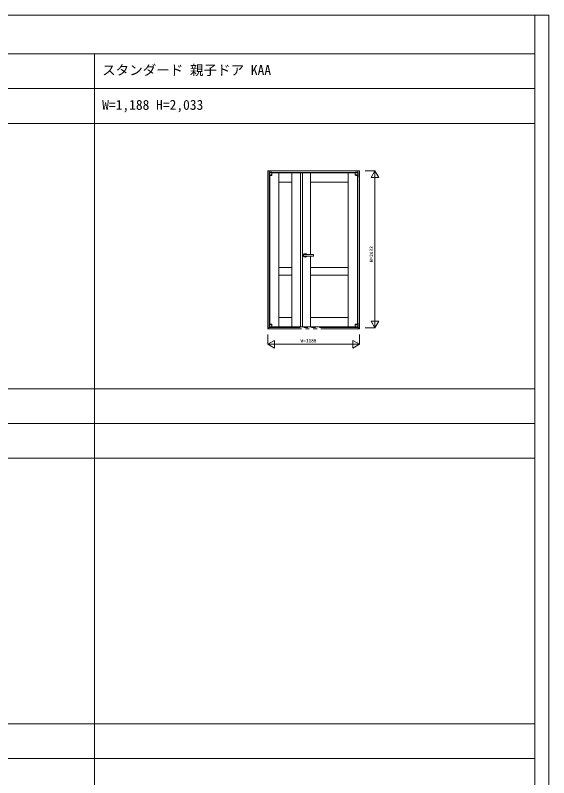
# Model space of a CAD drawing. Units: millimetres, scale not verified. Extents: x -14341 to 14341, y -10000 to 10000.
# Drawn here: x 7435 to 14341, y 130 to 10000 of the extents above; entities that cross this region are included whole.
import ezdxf
from ezdxf.enums import TextEntityAlignment as Align

# ---------------------------------------------------------------- set-up
doc = ezdxf.new("R2010")
doc.units = ezdxf.units.MM
doc.header["$LTSCALE"] = 50
doc.linetypes.add('USER2', pattern=[15, 10, -1, 1, -1, 1, -1])
doc.layers.add('0-0_0', color=7, linetype='Continuous')
for name, color, linetype, lineweight in [('0-1_YKK_F1', 7, 'Continuous', 18), ('0-2_YKK_A1', 4, 'Continuous', 18), ('0-3_YKK_N1', 2, 'Continuous', 18)]:
    doc.layers.add(name, color=color, linetype=linetype, lineweight=lineweight)
doc.styles.add('ＭＳ ゴシック', font='')
doc.styles.get('ＭＳ ゴシック').set_extended_font_data('MS Gothic')

msp = doc.modelspace()

# ---------------------------------------------------------------- linework, layer by layer
at = {"layer": '0-1_YKK_F1'}
for p, q in [((-14340.01, 10000), (14341.01, 10000)), ((14159.99, -10000), (14159.99, 10000)), ((14341.01, -10000), (14341.01, 10000)), ((-14340.01, 9500), (14159.99, 9500)), ((8459.99, -10000), (8459.99, 9500)), ((-14340.01, 9050), (14159.99, 9050)), ((-14340.01, 8600), (14159.99, 8600)), ((-14340.01, 5165), (14159.99, 5165)), ((-14340.01, 4715), (14159.99, 4715)), ((-14340.01, 4265), (14159.99, 4265)), ((-14340.01, 830), (14159.99, 830)), ((-14340.01, 380), (14159.99, 380))]:
    msp.add_line(p, q, dxfattribs=at)
at = {"layer": '0-2_YKK_A1'}
for p, q in [((10720.49, 7965), (10720.49, 7961)), ((10720.49, 7961), (10720.49, 7960)), ((10720.49, 7954), (10720.49, 7960)), ((10723.49, 7960), (10720.49, 7960)), ((10720.49, 7952), (10720.49, 7946)), ((10720.49, 7916), (10720.49, 7946)), ((10720.49, 7916), (10720.49, 7910)), ((10723.49, 7964.58), (10723.49, 7965.5)), ((10723.49, 7954), (10723.49, 7960)), ((10723.49, 7946), (10723.49, 7952)), ((10723.49, 7946), (10723.49, 7916)), ((10725.49, 7965), (10728.39, 7965)), ((10728.39, 7962), (10725.49, 7962)), ((10727.49, 7933.3), (10727.49, 7958.8)), ((10758.49, 7933.3), (10727.49, 7933.3)), ((10727.49, 7925.8), (10727.49, 7932.3)), ((10727.84, 7932.3), (10727.49, 7932.3)), ((10727.84, 7958.8), (10730.32, 7958.8)), ((10727.84, 7932.3), (10730.32, 7932.3)), ((10728.09, 7959.1), (10737.89, 7959.1)), ((10728.09, 7958.8), (10728.09, 7959.1)), ((10728.09, 7932.3), (10728.09, 7933.3)), ((10728.09, 7932.3), (10728.09, 7933.3)), ((10728.39, 7966), (10728.39, 7969)), ((10754.39, 7969), (10728.39, 7969)), ((10754.39, 7966), (10728.39, 7966)), ((10728.39, 7966), (10728.39, 7964.22)), ((10737.89, 7965), (10728.39, 7965)), ((10728.39, 7964.22), (10728.39, 7962)), ((10728.39, 7962), (10737.89, 7962)), ((10728.49, 5996.07), (10728.49, 7924.8)), ((10732.18, 7924.8), (10728.49, 7924.8)), ((10729.7, 7924.8), (10729.49, 7924.8)), ((10730.32, 7932.3), (10757.58, 7932.3)), ((10737.89, 7958.8), (10737.89, 7966)), ((10737.89, 7962), (10744.89, 7962)), ((10744.89, 7966), (10744.89, 7958.8)), ((10754.39, 7965), (10744.89, 7965)), ((10750.75, 7925), (10758.09, 7930.5)), ((10754.39, 7966), (10754.39, 7969)), ((10754.39, 7964.22), (10754.39, 7966)), ((10756.69, 7960.5), (11203.49, 7960.5)), ((10756.69, 7960.5), (10756.69, 7958.8)), ((10757.58, 7958.8), (10758.49, 7958.8)), ((10758.49, 7932.3), (10757.58, 7932.3)), ((10757.89, 7932.3), (10757.89, 7933.3)), ((10758.49, 7957.9), (10758.49, 7958.8)), ((10758.49, 7958.8), (10758.49, 7933.3)), ((10758.49, 7932.3), (10758.49, 7931.3)), ((10848.49, 5966.5), (10848.49, 7960.5)), ((11013.49, 7960.5), (11013.49, 5966.5)), ((11126.49, 7960.5), (11126.49, 5966.5)), ((11153.49, 7960.5), (11153.49, 5966.5)), ((11838.29, 7960.5), (11203.49, 7960.5)), ((11258.49, 6904.5), (11258.49, 7960.5)), ((11746.49, 7960.5), (11746.49, 5966.5)), ((11836.5, 7957.9), (11836.5, 7958.8)), ((11837.4, 7958.8), (11836.5, 7958.8)), ((11836.5, 7958.8), (11836.5, 7933.3)), ((11836.5, 7933.3), (11867.5, 7933.3)), ((11836.5, 7932.3), (11836.5, 7931.3)), ((11836.5, 7932.3), (11837.4, 7932.3)), ((11844.23, 7925), (11836.9, 7930.5)), ((11837.1, 7932.3), (11837.1, 7933.3)), ((11864.67, 7932.3), (11837.4, 7932.3)), ((11838.29, 7960.5), (11838.29, 7958.8)), ((11840.59, 7966), (11840.59, 7969)), ((11840.59, 7969), (11866.59, 7969)), ((11840.59, 7966), (11866.59, 7966)), ((11840.59, 7964.22), (11840.59, 7966)), ((11840.59, 7965), (11850.09, 7965)), ((11850.09, 7966), (11850.09, 7958.8)), ((11857.09, 7962), (11850.09, 7962)), ((11857.09, 7958.8), (11857.09, 7966)), ((11857.09, 7965), (11866.59, 7965)), ((11866.59, 7962), (11857.09, 7962)), ((11866.89, 7959.1), (11857.09, 7959.1)), ((11862.81, 7924.8), (11866.5, 7924.8)), ((11867.15, 7958.8), (11864.67, 7958.8)), ((11867.15, 7932.3), (11864.67, 7932.3)), ((11865.29, 7924.8), (11865.5, 7924.8)), ((11866.49, 5996.07), (11866.49, 7924.8)), ((11866.59, 7966), (11866.59, 7969)), ((11866.59, 7966), (11866.59, 7964.22)), ((11869.49, 7965), (11866.59, 7965)), ((11866.59, 7964.22), (11866.59, 7962)), ((11866.59, 7962), (11869.49, 7962)), ((11866.89, 7958.8), (11866.89, 7959.1)), ((11866.9, 7932.3), (11866.9, 7933.3)), ((11866.9, 7932.3), (11866.9, 7933.3)), ((11867.15, 7932.3), (11867.5, 7932.3)), ((11867.5, 7933.3), (11867.5, 7958.8)), ((11867.5, 7925.8), (11867.5, 7932.3)), ((11871.49, 7964.58), (11871.49, 7965.5)), ((11871.49, 6014), (11871.49, 7960)), ((11871.49, 7954), (11871.49, 7960)), ((11871.49, 7960), (11874.49, 7960)), ((11871.49, 7946), (11871.49, 7952)), ((11871.49, 7946), (11871.49, 7916)), ((11874.49, 7965), (11874.49, 7961)), ((11874.49, 7961), (11874.49, 7960)), ((11874.49, 7954), (11874.49, 7960)), ((11874.49, 7952), (11874.49, 7946)), ((11874.49, 7916), (11874.49, 7946)), ((11874.49, 7916), (11874.49, 7910)), ((10848.49, 7840.5), (11013.49, 7840.5)), ((11258.49, 7840.5), (11746.49, 7840.5)), ((11167.49, 6897.75), (11167.49, 6903.5)), ((11167.49, 6887.25), (11167.49, 6897.75)), ((11167.49, 6881.5), (11167.49, 6887.25)), ((11296.49, 6904.5), (11168.49, 6904.5)), ((11168.49, 6880.5), (11296.49, 6880.5)), ((11258.49, 5966.5), (11258.49, 6880.5)), ((11297.49, 6903.5), (11297.49, 6897.75)), ((11013.49, 6736.5), (10848.49, 6736.5)), ((11746.49, 6736.5), (11258.49, 6736.5)), ((10848.49, 6636.5), (11013.49, 6636.5)), ((11258.49, 6636.5), (11746.49, 6636.5)), ((11013.49, 6086.5), (10848.49, 6086.5)), ((11746.49, 6086.5), (11258.49, 6086.5)), ((10703.49, 5952.5), (10723.49, 5952.5)), ((10720.49, 6014), (10720.49, 5952.5)), ((10723.49, 6014), (10720.49, 6014)), ((10720.49, 5972), (10720.49, 5970)), ((10720.49, 5970), (10720.49, 5964)), ((10752.89, 5959), (10720.49, 5959)), ((10723.49, 6014), (10723.49, 5964)), ((10723.49, 5952.5), (10723.49, 5956.4)), ((10727.49, 5959), (10725.09, 5959)), ((10727.89, 5962), (10725.49, 5962)), ((10727.49, 5993.7), (10727.49, 5994.75)), ((10727.49, 5993.7), (10728.4, 5993.7)), ((10728.4, 5966.2), (10727.49, 5966.2)), ((10727.83, 5995.5), (10735.21, 6001.95)), ((10728.09, 5992.7), (10728.09, 5993.7)), ((10728.09, 5993.7), (10728.09, 5992.7)), ((10728.4, 5993.7), (10758.49, 5993.7)), ((10728.4, 5992.7), (10758.49, 5992.7)), ((10734.83, 5966.2), (10728.4, 5966.2)), ((10729.29, 5965.9), (10729.09, 5965.9)), ((10729.29, 5965.9), (10732.69, 5965.9)), ((10732.69, 5964.3), (10732.69, 5966.2)), ((10735.49, 5962.3), (10735.49, 5964.3)), ((10735.87, 6002.2), (10744.49, 6002.2)), ((10736.36, 6002.2), (10736.46, 6002.2)), ((10738.39, 5962), (10738.39, 5962.3)), ((10744.49, 6002.2), (10749.21, 6002.2)), ((10745.39, 5962.3), (10745.39, 5962)), ((10749.21, 6002.2), (10753.8, 6002.2)), ((10749.9, 5966.2), (10755.66, 5966.2)), ((10752.89, 5962), (10752.89, 5959)), ((10753.8, 6002.2), (10757.49, 6002.2)), ((10755.66, 5966.2), (10758.14, 5966.2)), ((10756.69, 5965.9), (10782.09, 5965.9)), ((10757.89, 5993.7), (10757.89, 5992.7)), ((10758.49, 6001.2), (10758.49, 5993.7)), ((11203.49, 5966.5), (10758.49, 5966.5)), ((10782.09, 5965.9), (10788.09, 5965.9)), ((10788.09, 5965.9), (10788.09, 5966.5)), ((11203.49, 5966.5), (11836.49, 5966.5)), ((11806.89, 5965.9), (11806.89, 5966.5)), ((11812.89, 5965.9), (11806.89, 5965.9)), ((11838.29, 5965.9), (11812.89, 5965.9)), ((11836.49, 6001.2), (11836.49, 5993.7)), ((11866.59, 5993.7), (11836.49, 5993.7)), ((11866.59, 5992.7), (11836.49, 5992.7)), ((11839.32, 5966.2), (11836.84, 5966.2)), ((11837.09, 5993.7), (11837.09, 5992.7)), ((11841.18, 6002.2), (11837.49, 6002.2)), ((11845.09, 5966.2), (11839.32, 5966.2)), ((11845.77, 6002.2), (11841.18, 6002.2)), ((11842.09, 5962), (11842.09, 5959)), ((11842.09, 5959), (11874.49, 5959)), ((11850.49, 6002.2), (11845.77, 6002.2)), ((11849.59, 5962.3), (11849.59, 5962)), ((11859.12, 6002.2), (11850.49, 6002.2)), ((11856.59, 5962), (11856.59, 5962.3)), ((11858.63, 6002.2), (11858.52, 6002.2)), ((11859.49, 5962.3), (11859.49, 5964.3)), ((11867.15, 5995.5), (11859.77, 6001.95)), ((11860.16, 5966.2), (11866.59, 5966.2)), ((11862.29, 5964.3), (11862.29, 5966.2)), ((11865.69, 5965.9), (11862.29, 5965.9)), ((11865.69, 5965.9), (11865.89, 5965.9)), ((11867.49, 5993.7), (11866.59, 5993.7)), ((11866.59, 5966.2), (11867.49, 5966.2)), ((11866.89, 5992.7), (11866.89, 5993.7)), ((11866.89, 5993.7), (11866.89, 5992.7)), ((11867.09, 5962), (11869.49, 5962)), ((11867.49, 5993.7), (11867.49, 5994.75)), ((11867.49, 5959), (11869.89, 5959)), ((11871.49, 6014), (11871.49, 5964)), ((11871.49, 6014), (11874.49, 6014)), ((11871.49, 5952.5), (11871.49, 5956.4)), ((11874.49, 6014), (11874.49, 5952.5)), ((11874.49, 5972), (11874.49, 5970)), ((11874.49, 5970), (11874.49, 5964))]:
    msp.add_line(p, q, dxfattribs=at)
at = {"layer": '0-2_YKK_A1', "linetype": 'USER2'}
for p, q in [((10703.49, 5940.5), (10703.49, 5952.5)), ((10723.49, 5952.5), (10703.49, 5952.5)), ((11891.49, 5940.5), (10703.49, 5940.5)), ((11871.49, 5956), (10723.49, 5956)), ((10723.49, 5956), (10723.49, 5952.5)), ((10723.49, 5956), (10723.49, 5952.5)), ((10723.49, 5956), (10723.49, 5952.5)), ((11871.49, 5956), (11871.49, 5952.5)), ((11871.49, 5956), (11871.49, 5952.5)), ((11871.49, 5952.5), (11891.49, 5952.5)), ((11891.49, 5940.5), (11891.49, 5952.5))]:
    msp.add_line(p, q, dxfattribs=at)
at = {"layer": '0-2_YKK_A1'}
for points in [[(10723.49, 6014), (10723.49, 7985.5), (10703.49, 7985.5), (10703.49, 5952.5)], [(10720.49, 7965), (10720.49, 7945.4), (10720.49, 7910)], [(10720.49, 7965), (10723.49, 7965), (10723.49, 7964.58)], [(10720.49, 7954), (10720.49, 7952), (10723.49, 7952), (10723.49, 7954)], [(10720.49, 7910), (10723.49, 7910), (10723.49, 7916)], [(11866.59, 7965.5), (11871.49, 7965.5), (11871.49, 7985.5), (10723.49, 7985.5), (10723.49, 7965.5), (11840.59, 7965.5)], [(10727.49, 7957.9), (10727.49, 7958.8), (10727.84, 7958.8)], [(10730.32, 7958.8), (10751.15, 7958.8), (10757.58, 7958.8)], [(10750.15, 7924.8), (10741.49, 7924.8), (10736.77, 7924.8), (10732.18, 7924.8)], [(10740.59, 7958.8), (10737.72, 7958.8), (10735.35, 7958.8)], [(10744.89, 7962), (10754.39, 7962), (10754.39, 7964.22)], [(10744.89, 7959.1), (10756.69, 7959.1), (10756.69, 7958.8)], [(11864.67, 7958.8), (11843.83, 7958.8), (11837.4, 7958.8)], [(11850.09, 7959.1), (11838.29, 7959.1), (11838.29, 7958.8)], [(11850.09, 7962), (11840.59, 7962), (11840.59, 7964.22)], [(11844.83, 7924.8), (11853.5, 7924.8), (11858.22, 7924.8), (11862.81, 7924.8)], [(11854.39, 7958.8), (11857.27, 7958.8), (11859.63, 7958.8)], [(11867.5, 7957.9), (11867.5, 7958.8), (11867.15, 7958.8)], [(11871.49, 7985.5), (11891.49, 7985.5), (11891.49, 5952.5), (11871.49, 5952.5)], [(11874.49, 7965), (11871.49, 7965), (11871.49, 7964.58)], [(11874.49, 7954), (11874.49, 7952), (11871.49, 7952), (11871.49, 7954)], [(11874.49, 7910), (11871.49, 7910), (11871.49, 7916)], [(11874.49, 7965), (11874.49, 7945.4), (11874.49, 7910)], [(11297.49, 6897.75), (11297.49, 6887.25), (11297.49, 6881.5)], [(10752.89, 5959), (10752.89, 5956.4), (10720.49, 5956.4)], [(10727.49, 5966.2), (10727.49, 5992.7), (10728.4, 5992.7)], [(10752.89, 5962), (10730.89, 5962), (10727.89, 5962)], [(10728.09, 5966.2), (10728.09, 5965.9), (10729.09, 5965.9)], [(10750.29, 5966.2), (10750.29, 5964.3), (10732.69, 5964.3)], [(10734.83, 5966.2), (10744.49, 5966.2), (10749.9, 5966.2)], [(10747.49, 5964.3), (10747.49, 5962.3), (10735.49, 5962.3)], [(10750.29, 5965.9), (10756.69, 5965.9), (10756.69, 5966.2)], [(10758.49, 5992.7), (10758.49, 5966.2), (10758.14, 5966.2)], [(11836.49, 5992.7), (11836.49, 5966.2), (11836.84, 5966.2)], [(11844.69, 5965.9), (11838.29, 5965.9), (11838.29, 5966.2)], [(11842.09, 5962), (11864.09, 5962), (11867.09, 5962)], [(11842.09, 5959), (11842.09, 5956.4), (11874.49, 5956.4)], [(11844.69, 5966.2), (11844.69, 5964.3), (11862.29, 5964.3)], [(11860.16, 5966.2), (11850.49, 5966.2), (11845.09, 5966.2)], [(11847.49, 5964.3), (11847.49, 5962.3), (11859.49, 5962.3)], [(11866.89, 5966.2), (11866.89, 5965.9), (11865.89, 5965.9)], [(11867.49, 5966.2), (11867.49, 5992.7), (11866.59, 5992.7)]]:
    msp.add_lwpolyline(points, dxfattribs=at)
msp.add_lwpolyline([(11153.49, 5966.5), (11126.49, 5966.5), (11126.49, 7960.5), (11153.49, 7960.5)], close=True, dxfattribs=at)
for centre, radius, start, end in [((10725.49, 7960), 5, 90, 180), ((10725.49, 7960), 2, 90, 180), ((10728.49, 7925.8), 1, 180, 270), ((10750.15, 7925.8), 1, 270, 306.8699), ((10757.49, 7931.3), 1, 306.8699, 360), ((11837.5, 7931.3), 1, 180, 233.1301), ((11844.83, 7925.8), 1, 233.1301, 270), ((11866.5, 7925.8), 1, 270, 0), ((11869.49, 7960), 5, 0, 90), ((11869.49, 7960), 2, 0, 90), ((11188.49, 6892.5), 23.5, 30.70636, 149.36289), ((11188.49, 6892.5), 23.5, 153.33134, 206.66866), ((11168.49, 6903.5), 1, 90, 180), ((11168.49, 6881.5), 1, 180, 270), ((11188.49, 6892.5), 23.5, 210.63711, 329.29364), ((11296.49, 6903.5), 1, 0, 90), ((11296.49, 6881.5), 1, 270, 0), ((10725.49, 5964), 5, 180, 270), ((10725.49, 5964), 2, 180, 270), ((10728.49, 5994.75), 1, 131.18593, 180), ((10735.87, 6001.2), 1, 90, 131.18593), ((10757.49, 6001.2), 1, 0, 90), ((11837.49, 6001.2), 1, 90, 180), ((11859.12, 6001.2), 1, 48.81407, 90), ((11866.49, 5994.75), 1, 0, 48.81407), ((11869.49, 5964), 2, 270, 0), ((11869.49, 5964), 5, 270, 0)]:
    msp.add_arc(centre, radius, start, end, dxfattribs=at)
at = {"layer": '0-3_YKK_N1'}
for p, q in [((11966.49, 7985.5), (12091.49, 7985.5)), ((12041.49, 7898.9), (12091.49, 7985.5)), ((12041.49, 7898.9), (12141.49, 7898.9)), ((12091.49, 5952.5), (12091.49, 7985.5)), ((12091.49, 7985.5), (12141.49, 7898.9)), ((12041.49, 6039.1), (12091.49, 5952.5)), ((12041.49, 6039.1), (12141.49, 6039.1)), ((12091.49, 5952.5), (12141.49, 6039.1)), ((11966.49, 5952.5), (12091.49, 5952.5)), ((10703.49, 5865.5), (10703.49, 5740.5)), ((11891.49, 5865.5), (11891.49, 5740.5)), ((10703.49, 5740.5), (10790.09, 5790.5)), ((10703.49, 5740.5), (11891.49, 5740.5)), ((10703.49, 5740.5), (10790.09, 5690.5)), ((10790.09, 5790.5), (10790.09, 5690.5)), ((11804.89, 5790.5), (11804.89, 5690.5)), ((11804.89, 5790.5), (11891.49, 5740.5)), ((11804.89, 5690.5), (11891.49, 5740.5))]:
    msp.add_line(p, q, dxfattribs=at)

# ---------------------------------------------------------------- texts
at = {"layer": '0-0_0', "style": 'ＭＳ ゴシック'}
for s, p in [('スタンダード 親子ドア KAA', (8559.99, 9187.5)), ('W=1,188 H=2,033', (8559.99, 8737.5))]:
    msp.add_text(s, height=128.3, dxfattribs=at).set_placement(p, align=Align.BOTTOM_LEFT)
at = {"layer": '0-3_YKK_N1', "color": 7, "style": 'ＭＳ ゴシック'}
msp.add_text('H=2033', height=43.99, rotation=90, dxfattribs=at).set_placement((12079.49, 6804), align=Align.BOTTOM_LEFT)
msp.add_text('W=1188', height=43.99, dxfattribs=at).set_placement((11128.49, 5752.5), align=Align.BOTTOM_LEFT)

doc.saveas('drawing.dxf')
